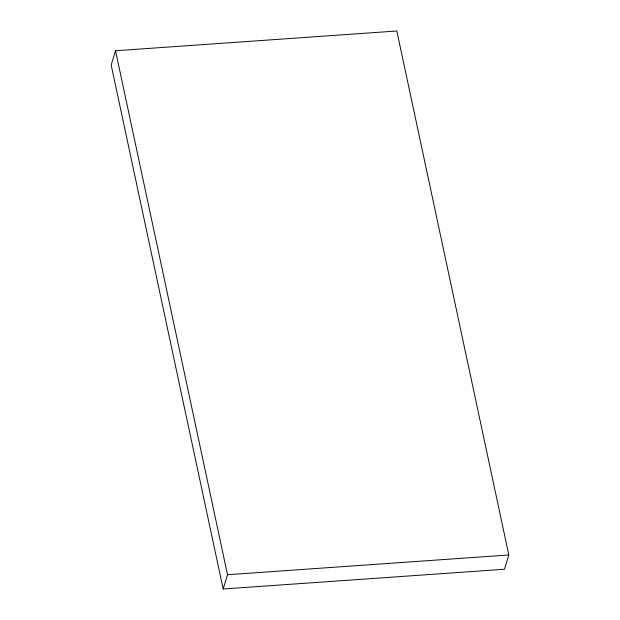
<?xml version="1.0" encoding="UTF-8"?>
<svg xmlns="http://www.w3.org/2000/svg" width="620" height="620" viewBox="0 0 620 620"><rect width="100%" height="100%" fill="white"/><g stroke="black" fill="none" stroke-linecap="round" stroke-linejoin="round"><path stroke-width="0.93" d="M115.522 50.755L111.182 65.03L223.177 589L504.479 569.245L508.818 554.97L396.823 31L115.522 50.755L227.509 574.725L223.177 589M227.509 574.725L508.818 554.97"/></g></svg>
